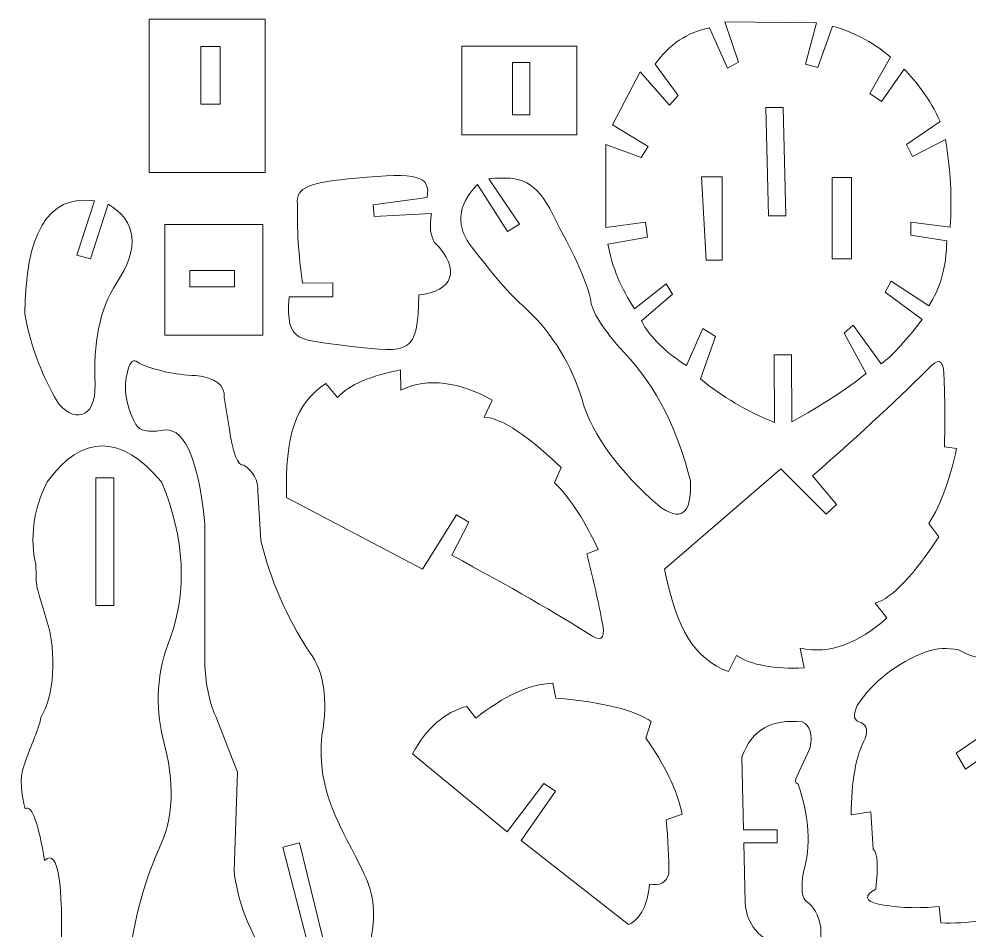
# Model space of a CAD drawing. Header units: centimetres. Extents: x -10.2 to 10.2, y -5.7 to 5.7.
# Drawn here: x -10.24 to -4.25, y -0.05 to 5.7 of the extents above; entities that cross this region are included whole.
import ezdxf

# ---------------------------------------------------------------- set-up
doc = ezdxf.new("R2010")
doc.units = ezdxf.units.CM
doc.header["$MEASUREMENT"] = 0
doc.layers.add('Layer 1', color=7, linetype='Continuous')

msp = doc.modelspace()

# ---------------------------------------------------------------- linework, layer by layer
at = {"layer": 'Layer 1', "color": 250, "lineweight": 5}
for points in [[(-9.4183, 4.72988), (-9.4183, 4.72988), (-8.6885, 4.72988), (-8.6885, 4.72988), (-8.6885, 4.72988), (-8.6885, 4.72988), (-8.6885, 5.69748), (-8.6885, 5.69748), (-8.6885, 5.69748), (-8.6885, 5.69748), (-9.4183, 5.69748), (-9.4183, 5.69748), (-9.4183, 5.69748), (-9.4183, 5.69748), (-9.4183, 4.72988), (-9.4183, 4.72988), (-9.4183, 4.72988), (-9.4183, 4.72988), (-9.4183, 4.72988), (-9.4183, 4.72988)], [(-9.0944, 5.16038), (-9.0944, 5.16038), (-8.9714, 5.16038), (-8.9714, 5.16038), (-8.9714, 5.16038), (-8.9714, 5.16038), (-8.9714, 5.52528), (-8.9714, 5.52528), (-8.9714, 5.52528), (-8.9714, 5.52528), (-9.0944, 5.52528), (-9.0944, 5.52528), (-9.0944, 5.52528), (-9.0944, 5.52528), (-9.0944, 5.16038), (-9.0944, 5.16038), (-9.0944, 5.16038), (-9.0944, 5.16038), (-9.0944, 5.16038), (-9.0944, 5.16038)], [(-7.45058, 4.96802), (-7.45058, 4.96802), (-6.72488, 4.96802), (-6.72488, 4.96802), (-6.72488, 4.96802), (-6.72488, 4.96802), (-6.72488, 5.52562), (-6.72488, 5.52562), (-6.72488, 5.52562), (-6.72488, 5.52562), (-7.45058, 5.52562), (-7.45058, 5.52562), (-7.45058, 5.52562), (-7.45058, 5.52562), (-7.45058, 4.96802), (-7.45058, 4.96802), (-7.45058, 4.96802), (-7.45058, 4.96802), (-7.45058, 4.96802), (-7.45058, 4.96802)], [(-7.1318, 5.09406), (-7.1318, 5.09406), (-7.02092, 5.09406), (-7.02092, 5.09406), (-7.02092, 5.09406), (-7.02092, 5.09406), (-7.02092, 5.42318), (-7.02092, 5.42318), (-7.02092, 5.42318), (-7.02092, 5.42318), (-7.1318, 5.42318), (-7.1318, 5.42318), (-7.1318, 5.42318), (-7.1318, 5.42318), (-7.1318, 5.09406), (-7.1318, 5.09406), (-7.1318, 5.09406), (-7.1318, 5.09406), (-7.1318, 5.09406), (-7.1318, 5.09406)]]:
    msp.add_open_spline(points, degree=3, knots=[0, 0, 0, 0, 0.2, 0.2, 0.2, 0.2, 0.4, 0.4, 0.4, 0.4, 0.6, 0.6, 0.6, 0.6, 0.8, 0.8, 0.8, 0.8, 1, 1, 1, 1], dxfattribs=at)
at = {"layer": 'Layer 1', "color": 22, "lineweight": 5}
for points, knots in [([(-5.79295, 5.68057), (-5.79295, 5.68057), (-5.21686, 5.67418), (-5.21686, 5.67418), (-5.21686, 5.67418), (-5.21686, 5.67418), (-5.28505, 5.41333), (-5.28505, 5.41333), (-5.28505, 5.41333), (-5.28505, 5.41333), (-5.20816, 5.39315), (-5.20816, 5.39315), (-5.20816, 5.39315), (-5.20816, 5.39315), (-5.115, 5.65347), (-5.115, 5.65347), (-5.115, 5.65347), (-4.96097, 5.60582), (-4.84133, 5.53939), (-4.75018, 5.45736), (-4.75018, 5.45736), (-4.75018, 5.45736), (-4.8812, 5.22761), (-4.8812, 5.22761), (-4.8812, 5.22761), (-4.8812, 5.22761), (-4.80723, 5.17834), (-4.80723, 5.17834), (-4.80723, 5.17834), (-4.80723, 5.17834), (-4.66461, 5.38269), (-4.66461, 5.38269), (-4.66461, 5.38269), (-4.58818, 5.30096), (-4.50164, 5.19634), (-4.4366, 5.05158), (-4.4366, 5.05158), (-4.4366, 5.05158), (-4.64877, 4.90779), (-4.64877, 4.90779), (-4.64877, 4.90779), (-4.64877, 4.90779), (-4.61195, 4.8325), (-4.61195, 4.8325), (-4.61195, 4.8325), (-4.61195, 4.8325), (-4.40401, 4.93808), (-4.40401, 4.93808), (-4.40401, 4.93808), (-4.37145, 4.75397), (-4.36175, 4.56984), (-4.37488, 4.38569), (-4.37488, 4.38569), (-4.37488, 4.38569), (-4.62263, 4.41789), (-4.62263, 4.41789), (-4.62263, 4.41789), (-4.62263, 4.41789), (-4.62141, 4.33614), (-4.62141, 4.33614), (-4.62141, 4.33614), (-4.62141, 4.33614), (-4.39537, 4.29966), (-4.39537, 4.29966), (-4.39537, 4.29966), (-4.39889, 4.13497), (-4.43672, 3.99893), (-4.50886, 3.89152), (-4.50886, 3.89152), (-4.50886, 3.89152), (-4.74505, 4.04614), (-4.74505, 4.04614), (-4.74505, 4.04614), (-4.74505, 4.04614), (-4.78392, 3.97805), (-4.78392, 3.97805), (-4.78392, 3.97805), (-4.78392, 3.97805), (-4.54956, 3.80563), (-4.54956, 3.80563), (-4.54956, 3.80563), (-4.64467, 3.68491), (-4.72427, 3.58864), (-4.8079, 3.52514), (-4.8079, 3.52514), (-4.8079, 3.52514), (-4.98418, 3.76863), (-4.98418, 3.76863), (-4.98418, 3.76863), (-4.98418, 3.76863), (-5.04185, 3.71988), (-5.04185, 3.71988), (-5.04185, 3.71988), (-5.04185, 3.71988), (-4.90272, 3.46474), (-4.90272, 3.46474), (-4.90272, 3.46474), (-5.03321, 3.36076), (-5.18942, 3.25964), (-5.37133, 3.16136), (-5.37133, 3.16136), (-5.37133, 3.16136), (-5.37307, 3.58274), (-5.37307, 3.58274), (-5.37307, 3.58274), (-5.37307, 3.58274), (-5.48279, 3.58175), (-5.48279, 3.58175), (-5.48279, 3.58175), (-5.48279, 3.58175), (-5.48098, 3.15666), (-5.48098, 3.15666), (-5.48098, 3.15666), (-5.65654, 3.22795), (-5.81209, 3.31929), (-5.94761, 3.43067), (-5.94761, 3.43067), (-5.94761, 3.43067), (-5.85137, 3.6982), (-5.85137, 3.6982), (-5.85137, 3.6982), (-5.85137, 3.6982), (-5.93101, 3.74808), (-5.93101, 3.74808), (-5.93101, 3.74808), (-5.93101, 3.74808), (-6.03551, 3.51508), (-6.03551, 3.51508), (-6.03551, 3.51508), (-6.16492, 3.5983), (-6.26411, 3.69084), (-6.31914, 3.79695), (-6.31914, 3.79695), (-6.31914, 3.79695), (-6.12216, 3.96472), (-6.12216, 3.96472), (-6.12216, 3.96472), (-6.12216, 3.96472), (-6.162, 4.02875), (-6.162, 4.02875), (-6.162, 4.02875), (-6.162, 4.02875), (-6.36181, 3.87216), (-6.36181, 3.87216), (-6.36181, 3.87216), (-6.44559, 3.99719), (-6.50344, 4.13259), (-6.53002, 4.2805), (-6.53002, 4.2805), (-6.53002, 4.2805), (-6.28148, 4.3243), (-6.28148, 4.3243), (-6.28148, 4.3243), (-6.28148, 4.3243), (-6.29306, 4.41732), (-6.29306, 4.41732), (-6.29306, 4.41732), (-6.29306, 4.41732), (-6.54282, 4.38357), (-6.54282, 4.38357), (-6.54282, 4.38357), (-6.54282, 4.38357), (-6.54326, 4.90821), (-6.54326, 4.90821), (-6.54326, 4.90821), (-6.54326, 4.90821), (-6.32089, 4.82483), (-6.32089, 4.82483), (-6.32089, 4.82483), (-6.32089, 4.82483), (-6.27652, 4.89464), (-6.27652, 4.89464), (-6.27652, 4.89464), (-6.27652, 4.89464), (-6.50151, 5.03006), (-6.50151, 5.03006), (-6.50151, 5.03006), (-6.50151, 5.03006), (-6.32595, 5.36514), (-6.32595, 5.36514), (-6.32595, 5.36514), (-6.32595, 5.36514), (-6.14265, 5.15507), (-6.14265, 5.15507), (-6.14265, 5.15507), (-6.14265, 5.15507), (-6.08729, 5.21578), (-6.08729, 5.21578), (-6.08729, 5.21578), (-6.08729, 5.21578), (-6.2323, 5.41362), (-6.2323, 5.41362), (-6.2323, 5.41362), (-6.1437, 5.53832), (-6.02936, 5.61432), (-5.88924, 5.64158), (-5.88924, 5.64158), (-5.88924, 5.64158), (-5.77688, 5.38847), (-5.77688, 5.38847), (-5.77688, 5.38847), (-5.77688, 5.38847), (-5.7065, 5.42522), (-5.7065, 5.42522), (-5.7065, 5.42522), (-5.7065, 5.42522), (-5.79295, 5.68057), (-5.79295, 5.68057)], [0, 0, 0, 0, 0.0192308, 0.0192308, 0.0192308, 0.0192308, 0.0384615, 0.0384615, 0.0384615, 0.0384615, 0.0576923, 0.0576923, 0.0576923, 0.0576923, 0.0769231, 0.0769231, 0.0769231, 0.0769231, 0.0961538, 0.0961538, 0.0961538, 0.0961538, 0.1153846, 0.1153846, 0.1153846, 0.1153846, 0.1346154, 0.1346154, 0.1346154, 0.1346154, 0.1538462, 0.1538462, 0.1538462, 0.1538462, 0.1730769, 0.1730769, 0.1730769, 0.1730769, 0.1923077, 0.1923077, 0.1923077, 0.1923077, 0.2115385, 0.2115385, 0.2115385, 0.2115385, 0.2307692, 0.2307692, 0.2307692, 0.2307692, 0.25, 0.25, 0.25, 0.25, 0.2692308, 0.2692308, 0.2692308, 0.2692308, 0.2884615, 0.2884615, 0.2884615, 0.2884615, 0.3076923, 0.3076923, 0.3076923, 0.3076923, 0.3269231, 0.3269231, 0.3269231, 0.3269231, 0.3461538, 0.3461538, 0.3461538, 0.3461538, 0.3653846, 0.3653846, 0.3653846, 0.3653846, 0.3846154, 0.3846154, 0.3846154, 0.3846154, 0.4038462, 0.4038462, 0.4038462, 0.4038462, 0.4230769, 0.4230769, 0.4230769, 0.4230769, 0.4423077, 0.4423077, 0.4423077, 0.4423077, 0.4615385, 0.4615385, 0.4615385, 0.4615385, 0.4807692, 0.4807692, 0.4807692, 0.4807692, 0.5, 0.5, 0.5, 0.5, 0.5192308, 0.5192308, 0.5192308, 0.5192308, 0.5384615, 0.5384615, 0.5384615, 0.5384615, 0.5576923, 0.5576923, 0.5576923, 0.5576923, 0.5769231, 0.5769231, 0.5769231, 0.5769231, 0.5961538, 0.5961538, 0.5961538, 0.5961538, 0.6153846, 0.6153846, 0.6153846, 0.6153846, 0.6346154, 0.6346154, 0.6346154, 0.6346154, 0.6538462, 0.6538462, 0.6538462, 0.6538462, 0.6730769, 0.6730769, 0.6730769, 0.6730769, 0.6923077, 0.6923077, 0.6923077, 0.6923077, 0.7115385, 0.7115385, 0.7115385, 0.7115385, 0.7307692, 0.7307692, 0.7307692, 0.7307692, 0.75, 0.75, 0.75, 0.75, 0.7692308, 0.7692308, 0.7692308, 0.7692308, 0.7884615, 0.7884615, 0.7884615, 0.7884615, 0.8076923, 0.8076923, 0.8076923, 0.8076923, 0.8269231, 0.8269231, 0.8269231, 0.8269231, 0.8461538, 0.8461538, 0.8461538, 0.8461538, 0.8653846, 0.8653846, 0.8653846, 0.8653846, 0.8846154, 0.8846154, 0.8846154, 0.8846154, 0.9038462, 0.9038462, 0.9038462, 0.9038462, 0.9230769, 0.9230769, 0.9230769, 0.9230769, 0.9423077, 0.9423077, 0.9423077, 0.9423077, 0.9615385, 0.9615385, 0.9615385, 0.9615385, 0.9807692, 0.9807692, 0.9807692, 0.9807692, 1, 1, 1, 1]), ([(-5.53592, 5.13976), (-5.53592, 5.13976), (-5.42655, 5.13976), (-5.42655, 5.13976), (-5.42655, 5.13976), (-5.42655, 5.13976), (-5.4094, 4.45871), (-5.4094, 4.45871), (-5.4094, 4.45871), (-5.4094, 4.45871), (-5.51876, 4.45871), (-5.51876, 4.45871), (-5.51876, 4.45871), (-5.51876, 4.45871), (-5.53592, 5.13976), (-5.53592, 5.13976)], [0, 0, 0, 0, 0.25, 0.25, 0.25, 0.25, 0.5, 0.5, 0.5, 0.5, 0.75, 0.75, 0.75, 0.75, 1, 1, 1, 1]), ([(-8.48456, 4.53175), (-8.5017, 4.63459), (-8.40017, 4.67369), (-8.11563, 4.69415), (-8.11563, 4.69415), (-7.72335, 4.7343), (-7.64702, 4.70928), (-7.66788, 4.57396), (-7.66788, 4.57396), (-7.66788, 4.57396), (-8.00876, 4.5274), (-8.00876, 4.5274), (-8.00876, 4.5274), (-8.00876, 4.5274), (-8.00195, 4.45301), (-8.00195, 4.45301), (-8.00195, 4.45301), (-8.00195, 4.45301), (-7.64179, 4.4716), (-7.64179, 4.4716), (-7.64179, 4.4716), (-7.65496, 4.39127), (-7.64812, 4.33099), (-7.62123, 4.29075), (-7.62123, 4.29075), (-7.44885, 4.11472), (-7.50823, 3.98021), (-7.72113, 3.96027), (-7.72113, 3.96027), (-7.72458, 3.584), (-7.78093, 3.59373), (-8.14747, 3.63498), (-8.14747, 3.63498), (-8.47337, 3.68595), (-8.56092, 3.64274), (-8.53818, 3.94738), (-8.53818, 3.94738), (-8.53818, 3.94738), (-8.26196, 3.9475), (-8.26196, 3.9475), (-8.26196, 3.9475), (-8.26196, 3.9475), (-8.26163, 4.03528), (-8.26163, 4.03528), (-8.26163, 4.03528), (-8.26163, 4.03528), (-8.45409, 4.03474), (-8.45409, 4.03474), (-8.45409, 4.03474), (-8.47725, 4.21081), (-8.49007, 4.37864), (-8.48456, 4.53175)], [0, 0, 0, 0, 0.0769231, 0.0769231, 0.0769231, 0.0769231, 0.1538462, 0.1538462, 0.1538462, 0.1538462, 0.2307692, 0.2307692, 0.2307692, 0.2307692, 0.3076923, 0.3076923, 0.3076923, 0.3076923, 0.3846154, 0.3846154, 0.3846154, 0.3846154, 0.4615385, 0.4615385, 0.4615385, 0.4615385, 0.5384615, 0.5384615, 0.5384615, 0.5384615, 0.6153846, 0.6153846, 0.6153846, 0.6153846, 0.6923077, 0.6923077, 0.6923077, 0.6923077, 0.7692308, 0.7692308, 0.7692308, 0.7692308, 0.8461538, 0.8461538, 0.8461538, 0.8461538, 0.9230769, 0.9230769, 0.9230769, 0.9230769, 1, 1, 1, 1]), ([(-7.35189, 4.65589), (-7.35189, 4.65589), (-7.16201, 4.35933), (-7.16201, 4.35933), (-7.16201, 4.35933), (-7.16201, 4.35933), (-7.08678, 4.40474), (-7.08678, 4.40474), (-7.08678, 4.40474), (-7.08678, 4.40474), (-7.28053, 4.69182), (-7.28053, 4.69182), (-7.28053, 4.69182), (-7.07249, 4.71066), (-6.98225, 4.67742), (-6.87712, 4.46563), (-6.87712, 4.46563), (-6.78665, 4.28691), (-6.68428, 4.11465), (-6.63969, 3.93587), (-6.63969, 3.93587), (-6.63585, 3.85618), (-6.5573, 3.73905), (-6.42762, 3.59628), (-6.42762, 3.59628), (-6.21866, 3.37597), (-6.08779, 3.10122), (-6.01032, 2.78921), (-6.01032, 2.78921), (-6.00156, 2.5752), (-6.06999, 2.52447), (-6.21561, 2.637), (-6.21561, 2.637), (-6.45232, 2.84718), (-6.62737, 3.06563), (-6.69247, 3.29873), (-6.69247, 3.29873), (-6.75714, 3.51513), (-6.87103, 3.70815), (-7.04432, 3.87296), (-7.04432, 3.87296), (-7.15136, 3.96275), (-7.25612, 4.09281), (-7.38029, 4.25132), (-7.38029, 4.25132), (-7.49092, 4.38761), (-7.48145, 4.52247), (-7.35189, 4.65589)], [0, 0, 0, 0, 0.0833333, 0.0833333, 0.0833333, 0.0833333, 0.1666667, 0.1666667, 0.1666667, 0.1666667, 0.25, 0.25, 0.25, 0.25, 0.3333333, 0.3333333, 0.3333333, 0.3333333, 0.4166667, 0.4166667, 0.4166667, 0.4166667, 0.5, 0.5, 0.5, 0.5, 0.5833333, 0.5833333, 0.5833333, 0.5833333, 0.6666667, 0.6666667, 0.6666667, 0.6666667, 0.75, 0.75, 0.75, 0.75, 0.8333333, 0.8333333, 0.8333333, 0.8333333, 0.9166667, 0.9166667, 0.9166667, 0.9166667, 1, 1, 1, 1]), ([(-5.94122, 4.70363), (-5.94122, 4.70363), (-5.81041, 4.70363), (-5.81041, 4.70363), (-5.81041, 4.70363), (-5.81041, 4.70363), (-5.81041, 4.17941), (-5.81041, 4.17941), (-5.81041, 4.17941), (-5.81041, 4.17941), (-5.9112, 4.17941), (-5.9112, 4.17941), (-5.9112, 4.17941), (-5.9112, 4.17941), (-5.94122, 4.70363), (-5.94122, 4.70363)], [0, 0, 0, 0, 0.25, 0.25, 0.25, 0.25, 0.5, 0.5, 0.5, 0.5, 0.75, 0.75, 0.75, 0.75, 1, 1, 1, 1]), ([(-5.11775, 4.69933), (-5.11775, 4.69933), (-4.99552, 4.69933), (-4.99552, 4.69933), (-4.99552, 4.69933), (-4.99552, 4.69933), (-4.99552, 4.188), (-4.99552, 4.188), (-4.99552, 4.188), (-4.99552, 4.188), (-5.11775, 4.188), (-5.11775, 4.188), (-5.11775, 4.188), (-5.11775, 4.188), (-5.11775, 4.69933), (-5.11775, 4.69933)], [0, 0, 0, 0, 0.25, 0.25, 0.25, 0.25, 0.5, 0.5, 0.5, 0.5, 0.75, 0.75, 0.75, 0.75, 1, 1, 1, 1]), ([(-10.00186, 3.29193), (-9.9079, 3.15514), (-9.75264, 3.16731), (-9.76015, 3.3972), (-9.76015, 3.3972), (-9.7714, 3.64953), (-9.73387, 3.86695), (-9.62503, 4.03336), (-9.62503, 4.03336), (-9.47413, 4.26159), (-9.50148, 4.42402), (-9.67652, 4.53196), (-9.67652, 4.53196), (-9.67652, 4.53196), (-9.78872, 4.18756), (-9.78872, 4.18756), (-9.78872, 4.18756), (-9.78872, 4.18756), (-9.87506, 4.20954), (-9.87506, 4.20954), (-9.87506, 4.20954), (-9.87506, 4.20954), (-9.76383, 4.55344), (-9.76383, 4.55344), (-9.76383, 4.55344), (-10.06308, 4.59298), (-10.19971, 4.33802), (-10.20158, 3.83904), (-10.20158, 3.83904), (-10.16534, 3.60963), (-10.07584, 3.43131), (-10.00186, 3.29193)], [0, 0, 0, 0, 0.125, 0.125, 0.125, 0.125, 0.25, 0.25, 0.25, 0.25, 0.375, 0.375, 0.375, 0.375, 0.5, 0.5, 0.5, 0.5, 0.625, 0.625, 0.625, 0.625, 0.75, 0.75, 0.75, 0.75, 0.875, 0.875, 0.875, 0.875, 1, 1, 1, 1]), ([(-9.3209, 4.40285), (-9.3209, 4.40285), (-8.7033, 4.40285), (-8.7033, 4.40285), (-8.7033, 4.40285), (-8.7033, 4.40285), (-8.7033, 3.70675), (-8.7033, 3.70675), (-8.7033, 3.70675), (-8.7033, 3.70675), (-9.3209, 3.70675), (-9.3209, 3.70675), (-9.3209, 3.70675), (-9.3209, 3.70675), (-9.3209, 4.40285), (-9.3209, 4.40285)], [0, 0, 0, 0, 0.25, 0.25, 0.25, 0.25, 0.5, 0.5, 0.5, 0.5, 0.75, 0.75, 0.75, 0.75, 1, 1, 1, 1]), ([(-9.16221, 4.11281), (-9.16221, 4.11281), (-8.88129, 4.11281), (-8.88129, 4.11281), (-8.88129, 4.11281), (-8.88129, 4.11281), (-8.88129, 4.01183), (-8.88129, 4.01183), (-8.88129, 4.01183), (-8.88129, 4.01183), (-9.16221, 4.01183), (-9.16221, 4.01183), (-9.16221, 4.01183), (-9.16221, 4.01183), (-9.16221, 4.11281), (-9.16221, 4.11281)], [0, 0, 0, 0, 0.25, 0.25, 0.25, 0.25, 0.5, 0.5, 0.5, 0.5, 0.75, 0.75, 0.75, 0.75, 1, 1, 1, 1]), ([(-8.61676, -0.32217), (-8.39959, -0.55421), (-8.1145, -0.50193), (-8.02526, -0.10733), (-8.02526, -0.10733), (-7.99105, 0.04199), (-7.99864, 0.18433), (-8.06733, 0.31648), (-8.06733, 0.31648), (-8.20387, 0.60865), (-8.36837, 0.81721), (-8.33094, 1.18657), (-8.33094, 1.18657), (-8.2915, 1.41552), (-8.31781, 1.59005), (-8.40987, 1.71016), (-8.40987, 1.71016), (-8.55319, 1.93284), (-8.65763, 2.1659), (-8.71514, 2.41154), (-8.71514, 2.41154), (-8.71514, 2.41154), (-8.73508, 2.72234), (-8.73508, 2.72234), (-8.73508, 2.72234), (-8.73296, 2.79206), (-8.7623, 2.84744), (-8.82307, 2.88852), (-8.82307, 2.88852), (-8.86254, 2.88117), (-8.89345, 2.95977), (-8.91577, 3.12432), (-8.91577, 3.12432), (-8.91577, 3.12432), (-8.94587, 3.31343), (-8.94587, 3.31343), (-8.94587, 3.31343), (-8.9426, 3.39388), (-9.00223, 3.43993), (-9.12476, 3.45162), (-9.12476, 3.45162), (-9.26325, 3.45666), (-9.38199, 3.48748), (-9.48048, 3.52695), (-9.48048, 3.52695), (-9.50818, 3.55718), (-9.53017, 3.55019), (-9.54646, 3.50597), (-9.54646, 3.50597), (-9.58626, 3.39394), (-9.57173, 3.27332), (-9.50291, 3.14415), (-9.50291, 3.14415), (-9.4801, 3.10381), (-9.42335, 3.09409), (-9.3434, 3.10532), (-9.3434, 3.10532), (-9.20744, 3.14006), (-9.11295, 2.95934), (-9.06851, 2.5186), (-9.06851, 2.5186), (-9.06851, 2.5186), (-9.06808, 1.6206), (-9.06808, 1.6206), (-9.06808, 1.6206), (-9.06125, 1.49921), (-9.04046, 1.39179), (-8.99929, 1.30479), (-8.99929, 1.30479), (-8.99929, 1.30479), (-8.86364, 0.95458), (-8.86364, 0.95458), (-8.86364, 0.95458), (-8.86364, 0.95458), (-8.88406, 0.32979), (-8.88406, 0.32979), (-8.88406, 0.32979), (-8.86181, 0.11855), (-8.76485, -0.09949), (-8.61676, -0.32217)], [0, 0, 0, 0, 0.05, 0.05, 0.05, 0.05, 0.1, 0.1, 0.1, 0.1, 0.15, 0.15, 0.15, 0.15, 0.2, 0.2, 0.2, 0.2, 0.25, 0.25, 0.25, 0.25, 0.3, 0.3, 0.3, 0.3, 0.35, 0.35, 0.35, 0.35, 0.4, 0.4, 0.4, 0.4, 0.45, 0.45, 0.45, 0.45, 0.5, 0.5, 0.5, 0.5, 0.55, 0.55, 0.55, 0.55, 0.6, 0.6, 0.6, 0.6, 0.65, 0.65, 0.65, 0.65, 0.7, 0.7, 0.7, 0.7, 0.75, 0.75, 0.75, 0.75, 0.8, 0.8, 0.8, 0.8, 0.85, 0.85, 0.85, 0.85, 0.9, 0.9, 0.9, 0.9, 0.95, 0.95, 0.95, 0.95, 1, 1, 1, 1]), ([(-5.77087, 1.58719), (-5.77087, 1.58719), (-5.71925, 1.68933), (-5.71925, 1.68933), (-5.71925, 1.68933), (-5.62668, 1.62736), (-5.48183, 1.60316), (-5.29369, 1.61028), (-5.29369, 1.61028), (-5.29369, 1.61028), (-5.31872, 1.73438), (-5.31872, 1.73438), (-5.31872, 1.73438), (-5.12827, 1.69372), (-4.9473, 1.76961), (-4.7728, 1.92524), (-4.7728, 1.92524), (-4.7728, 1.92524), (-4.84598, 2.01913), (-4.84598, 2.01913), (-4.84598, 2.01913), (-4.73735, 2.04911), (-4.60104, 2.20071), (-4.44577, 2.43553), (-4.44577, 2.43553), (-4.44577, 2.43553), (-4.50846, 2.52092), (-4.50846, 2.52092), (-4.50846, 2.52092), (-4.42662, 2.64693), (-4.37368, 2.81076), (-4.33386, 2.99178), (-4.33386, 2.99178), (-4.33386, 2.99178), (-4.4103, 3.00214), (-4.4103, 3.00214), (-4.4103, 3.00214), (-4.40623, 3.14701), (-4.40665, 3.28821), (-4.41242, 3.42499), (-4.41242, 3.42499), (-4.41129, 3.53784), (-4.438, 3.56786), (-4.49251, 3.51502), (-4.49251, 3.51502), (-4.67675, 3.32859), (-4.93013, 3.09402), (-5.24074, 2.81964), (-5.24074, 2.81964), (-5.24074, 2.81964), (-5.08959, 2.64087), (-5.08959, 2.64087), (-5.08959, 2.64087), (-5.08959, 2.64087), (-5.15579, 2.57952), (-5.15579, 2.57952), (-5.15579, 2.57952), (-5.15579, 2.57952), (-5.44057, 2.86397), (-5.44057, 2.86397), (-5.44057, 2.86397), (-5.44057, 2.86397), (-6.17274, 2.23161), (-6.17274, 2.23161), (-6.17274, 2.23161), (-6.09596, 1.85053), (-5.98716, 1.66997), (-5.77087, 1.58719)], [0, 0, 0, 0, 0.0588235, 0.0588235, 0.0588235, 0.0588235, 0.1176471, 0.1176471, 0.1176471, 0.1176471, 0.1764706, 0.1764706, 0.1764706, 0.1764706, 0.2352941, 0.2352941, 0.2352941, 0.2352941, 0.2941176, 0.2941176, 0.2941176, 0.2941176, 0.3529412, 0.3529412, 0.3529412, 0.3529412, 0.4117647, 0.4117647, 0.4117647, 0.4117647, 0.4705882, 0.4705882, 0.4705882, 0.4705882, 0.5294118, 0.5294118, 0.5294118, 0.5294118, 0.5882353, 0.5882353, 0.5882353, 0.5882353, 0.6470588, 0.6470588, 0.6470588, 0.6470588, 0.7058824, 0.7058824, 0.7058824, 0.7058824, 0.7647059, 0.7647059, 0.7647059, 0.7647059, 0.8235294, 0.8235294, 0.8235294, 0.8235294, 0.8823529, 0.8823529, 0.8823529, 0.8823529, 0.9411765, 0.9411765, 0.9411765, 0.9411765, 1, 1, 1, 1]), ([(-8.30704, 3.40248), (-8.30704, 3.40248), (-8.23377, 3.31457), (-8.23377, 3.31457), (-8.23377, 3.31457), (-8.15751, 3.39578), (-8.02182, 3.45194), (-7.8369, 3.48732), (-7.8369, 3.48732), (-7.8369, 3.48732), (-7.83337, 3.36078), (-7.83337, 3.36078), (-7.83337, 3.36078), (-7.65695, 3.44323), (-7.46354, 3.41), (-7.25851, 3.29761), (-7.25851, 3.29761), (-7.25851, 3.29761), (-7.30869, 3.18967), (-7.30869, 3.18967), (-7.30869, 3.18967), (-7.1961, 3.18489), (-7.02918, 3.06784), (-6.82507, 2.87397), (-6.82507, 2.87397), (-6.82507, 2.87397), (-6.86694, 2.77666), (-6.86694, 2.77666), (-6.86694, 2.77666), (-6.75885, 2.67229), (-6.67042, 2.52457), (-6.5909, 2.35715), (-6.5909, 2.35715), (-6.5909, 2.35715), (-6.66305, 2.32986), (-6.66305, 2.32986), (-6.66305, 2.32986), (-6.6265, 2.18962), (-6.59514, 2.05194), (-6.56999, 1.91737), (-6.56999, 1.91737), (-6.54351, 1.80766), (-6.56278, 1.77241), (-6.62778, 1.81163), (-6.62778, 1.81163), (-6.84924, 1.95184), (-7.14889, 2.1234), (-7.51326, 2.32087), (-7.51326, 2.32087), (-7.51326, 2.32087), (-7.4062, 2.52906), (-7.4062, 2.52906), (-7.4062, 2.52906), (-7.4062, 2.52906), (-7.4845, 2.57395), (-7.4845, 2.57395), (-7.4845, 2.57395), (-7.4845, 2.57395), (-7.698, 2.23273), (-7.698, 2.23273), (-7.698, 2.23273), (-7.698, 2.23273), (-8.55365, 2.68418), (-8.55365, 2.68418), (-8.55365, 2.68418), (-8.56456, 3.07276), (-8.49917, 3.27317), (-8.30704, 3.40248)], [0, 0, 0, 0, 0.0588235, 0.0588235, 0.0588235, 0.0588235, 0.1176471, 0.1176471, 0.1176471, 0.1176471, 0.1764706, 0.1764706, 0.1764706, 0.1764706, 0.2352941, 0.2352941, 0.2352941, 0.2352941, 0.2941176, 0.2941176, 0.2941176, 0.2941176, 0.3529412, 0.3529412, 0.3529412, 0.3529412, 0.4117647, 0.4117647, 0.4117647, 0.4117647, 0.4705882, 0.4705882, 0.4705882, 0.4705882, 0.5294118, 0.5294118, 0.5294118, 0.5294118, 0.5882353, 0.5882353, 0.5882353, 0.5882353, 0.6470588, 0.6470588, 0.6470588, 0.6470588, 0.7058824, 0.7058824, 0.7058824, 0.7058824, 0.7647059, 0.7647059, 0.7647059, 0.7647059, 0.8235294, 0.8235294, 0.8235294, 0.8235294, 0.8823529, 0.8823529, 0.8823529, 0.8823529, 0.9411765, 0.9411765, 0.9411765, 0.9411765, 1, 1, 1, 1]), ([(-10.06279, 2.78217), (-9.83935, 3.08462), (-9.59878, 3.08463), (-9.34108, 2.78217), (-9.34108, 2.78217), (-9.19272, 2.4208), (-9.18167, 2.09688), (-9.28437, 1.80397), (-9.28437, 1.80397), (-9.37429, 1.58104), (-9.38073, 1.37057), (-9.33361, 1.17041), (-9.33361, 1.17041), (-9.25323, 0.88511), (-9.26646, 0.65596), (-9.35725, 0.47334), (-9.35725, 0.47334), (-9.60473, -0.09025), (-9.60539, -0.69809), (-9.39773, -0.721), (-9.39773, -0.721), (-9.21817, -0.72516), (-9.20034, -0.77641), (-9.178, -0.99832), (-9.178, -0.99832), (-9.16289, -1.22692), (-9.2877, -1.33753), (-9.33689, -1.24748), (-9.33689, -1.24748), (-9.34596, -1.19015), (-9.36075, -1.16432), (-9.38122, -1.17006), (-9.38122, -1.17006), (-9.38122, -1.17006), (-9.47668, -1.17104), (-9.47668, -1.17104), (-9.47668, -1.17104), (-9.61806, -1.10729), (-9.75943, -1.02064), (-9.90078, -0.91108), (-9.90078, -0.91108), (-9.88931, -0.67125), (-9.90894, -0.5145), (-9.96607, -0.45804), (-9.96607, -0.45804), (-10.03787, -0.40333), (-10.04927, -0.31835), (-9.97238, -0.18918), (-9.97238, -0.18918), (-9.9626, 0.24177), (-9.99006, 0.47752), (-10.0775, 0.39852), (-10.0775, 0.39852), (-10.11574, 0.61684), (-10.15578, 0.75636), (-10.19972, 0.72249), (-10.19972, 0.72249), (-10.22305, 0.81315), (-10.23903, 0.90948), (-10.20742, 0.99926), (-10.20742, 0.99926), (-10.16053, 1.13244), (-10.11271, 1.22999), (-10.10023, 1.30273), (-10.10023, 1.30273), (-10.02072, 1.42859), (-9.99739, 1.69852), (-10.06492, 1.91316), (-10.06492, 1.91316), (-10.15547, 2.20097), (-10.12327, 2.12408), (-10.13397, 2.26138), (-10.13397, 2.26138), (-10.16911, 2.42428), (-10.15322, 2.59647), (-10.06279, 2.78217)], [0, 0, 0, 0, 0.0526316, 0.0526316, 0.0526316, 0.0526316, 0.1052632, 0.1052632, 0.1052632, 0.1052632, 0.1578947, 0.1578947, 0.1578947, 0.1578947, 0.2105263, 0.2105263, 0.2105263, 0.2105263, 0.2631579, 0.2631579, 0.2631579, 0.2631579, 0.3157895, 0.3157895, 0.3157895, 0.3157895, 0.3684211, 0.3684211, 0.3684211, 0.3684211, 0.4210526, 0.4210526, 0.4210526, 0.4210526, 0.4736842, 0.4736842, 0.4736842, 0.4736842, 0.5263158, 0.5263158, 0.5263158, 0.5263158, 0.5789474, 0.5789474, 0.5789474, 0.5789474, 0.6315789, 0.6315789, 0.6315789, 0.6315789, 0.6842105, 0.6842105, 0.6842105, 0.6842105, 0.7368421, 0.7368421, 0.7368421, 0.7368421, 0.7894737, 0.7894737, 0.7894737, 0.7894737, 0.8421053, 0.8421053, 0.8421053, 0.8421053, 0.8947368, 0.8947368, 0.8947368, 0.8947368, 0.9473684, 0.9473684, 0.9473684, 0.9473684, 1, 1, 1, 1]), ([(-9.75623, 2.8087), (-9.75623, 2.8087), (-9.64257, 2.8087), (-9.64257, 2.8087), (-9.64257, 2.8087), (-9.64257, 2.8087), (-9.64257, 2.00304), (-9.64257, 2.00304), (-9.64257, 2.00304), (-9.64257, 2.00304), (-9.75623, 2.00304), (-9.75623, 2.00304), (-9.75623, 2.00304), (-9.75623, 2.00304), (-9.75623, 2.8087), (-9.75623, 2.8087)], [0, 0, 0, 0, 0.25, 0.25, 0.25, 0.25, 0.5, 0.5, 0.5, 0.5, 0.75, 0.75, 0.75, 0.75, 1, 1, 1, 1]), ([(-4.43357, 0.00438), (-4.26956, -0.00075), (-4.08985, 0.02291), (-3.89445, 0.0754), (-3.89445, 0.0754), (-3.8858, -0.01749), (-3.85541, -0.03886), (-3.81014, -0.01126), (-3.81014, -0.01126), (-3.81014, -0.01126), (-3.29908, 0.17897), (-3.29908, 0.17897), (-3.29908, 0.17897), (-3.25316, 0.21311), (-3.25167, 0.24726), (-3.2946, 0.28142), (-3.2946, 0.28142), (-3.46032, 0.42087), (-3.60903, 0.58585), (-3.73291, 0.78819), (-3.73291, 0.78819), (-3.76325, 0.84026), (-3.86354, 1.1049), (-3.90496, 1.23168), (-3.90496, 1.23168), (-3.90496, 1.23168), (-4.27727, 0.97275), (-4.27727, 0.97275), (-4.27727, 0.97275), (-4.27727, 0.97275), (-4.33633, 1.07372), (-4.33633, 1.07372), (-4.33633, 1.07372), (-4.33633, 1.07372), (-3.93753, 1.34596), (-3.93753, 1.34596), (-3.93753, 1.34596), (-3.97283, 1.46636), (-4.0166, 1.57398), (-4.07278, 1.66297), (-4.07278, 1.66297), (-4.15102, 1.65957), (-4.23302, 1.675), (-4.32168, 1.724), (-4.32168, 1.724), (-4.39101, 1.73875), (-4.45773, 1.73517), (-4.5218, 1.71328), (-4.5218, 1.71328), (-4.7148, 1.6394), (-4.86074, 1.52624), (-4.9596, 1.37379), (-4.9596, 1.37379), (-4.99026, 1.30948), (-4.98171, 1.27397), (-4.93393, 1.2673), (-4.93393, 1.2673), (-4.89632, 1.24508), (-4.89465, 1.20844), (-4.90933, 1.16528), (-4.90933, 1.16528), (-4.97042, 1.05993), (-4.99466, 0.89083), (-4.99823, 0.68597), (-4.99823, 0.68597), (-4.99823, 0.68597), (-4.87459, 0.705), (-4.87459, 0.705), (-4.87459, 0.705), (-4.87459, 0.705), (-4.85991, 0.46984), (-4.85991, 0.46984), (-4.85991, 0.46984), (-4.82923, 0.44434), (-4.82649, 0.35352), (-4.84285, 0.21803), (-4.84285, 0.21803), (-4.91816, 0.17567), (-4.91243, 0.14379), (-4.82564, 0.12239), (-4.82564, 0.12239), (-4.70096, 0.09932), (-4.57366, 0.09458), (-4.44372, 0.10821), (-4.44372, 0.10821), (-4.44372, 0.10821), (-4.43357, 0.00438), (-4.43357, 0.00438)], [0, 0, 0, 0, 0.0454545, 0.0454545, 0.0454545, 0.0454545, 0.0909091, 0.0909091, 0.0909091, 0.0909091, 0.1363636, 0.1363636, 0.1363636, 0.1363636, 0.1818182, 0.1818182, 0.1818182, 0.1818182, 0.2272727, 0.2272727, 0.2272727, 0.2272727, 0.2727273, 0.2727273, 0.2727273, 0.2727273, 0.3181818, 0.3181818, 0.3181818, 0.3181818, 0.3636364, 0.3636364, 0.3636364, 0.3636364, 0.4090909, 0.4090909, 0.4090909, 0.4090909, 0.4545455, 0.4545455, 0.4545455, 0.4545455, 0.5, 0.5, 0.5, 0.5, 0.5454545, 0.5454545, 0.5454545, 0.5454545, 0.5909091, 0.5909091, 0.5909091, 0.5909091, 0.6363636, 0.6363636, 0.6363636, 0.6363636, 0.6818182, 0.6818182, 0.6818182, 0.6818182, 0.7272727, 0.7272727, 0.7272727, 0.7272727, 0.7727273, 0.7727273, 0.7727273, 0.7727273, 0.8181818, 0.8181818, 0.8181818, 0.8181818, 0.8636364, 0.8636364, 0.8636364, 0.8636364, 0.9090909, 0.9090909, 0.9090909, 0.9090909, 0.9545455, 0.9545455, 0.9545455, 0.9545455, 1, 1, 1, 1]), ([(-6.26697, 0.24941), (-6.27991, 0.11547), (-6.3243, 0.03025), (-6.40016, -0.00625), (-6.40016, -0.00625), (-6.40016, -0.00625), (-7.07674, 0.52384), (-7.07674, 0.52384), (-7.07674, 0.52384), (-7.07674, 0.52384), (-6.8603, 0.83477), (-6.8603, 0.83477), (-6.8603, 0.83477), (-6.8603, 0.83477), (-6.93281, 0.88235), (-6.93281, 0.88235), (-6.93281, 0.88235), (-6.93281, 0.88235), (-7.16446, 0.57855), (-7.16446, 0.57855), (-7.16446, 0.57855), (-7.16446, 0.57855), (-7.75976, 1.06996), (-7.75976, 1.06996), (-7.75976, 1.06996), (-7.67192, 1.23241), (-7.55836, 1.33182), (-7.41907, 1.36823), (-7.41907, 1.36823), (-7.41907, 1.36823), (-7.36268, 1.29392), (-7.36268, 1.29392), (-7.36268, 1.29392), (-7.18953, 1.43023), (-7.02623, 1.50994), (-6.876, 1.51451), (-6.876, 1.51451), (-6.876, 1.51451), (-6.85696, 1.42032), (-6.85696, 1.42032), (-6.85696, 1.42032), (-6.55355, 1.39481), (-6.35963, 1.34423), (-6.25641, 1.27291), (-6.25641, 1.27291), (-6.25641, 1.27291), (-6.29056, 1.1688), (-6.29056, 1.1688), (-6.29056, 1.1688), (-6.17682, 1.00668), (-6.09562, 0.84689), (-6.06196, 0.69053), (-6.06196, 0.69053), (-6.06196, 0.69053), (-6.16275, 0.65399), (-6.16275, 0.65399), (-6.16275, 0.65399), (-6.15151, 0.52601), (-6.14602, 0.41237), (-6.14624, 0.31309), (-6.14624, 0.31309), (-6.1636, 0.25748), (-6.20383, 0.23624), (-6.26697, 0.24941)], [0, 0, 0, 0, 0.0625, 0.0625, 0.0625, 0.0625, 0.125, 0.125, 0.125, 0.125, 0.1875, 0.1875, 0.1875, 0.1875, 0.25, 0.25, 0.25, 0.25, 0.3125, 0.3125, 0.3125, 0.3125, 0.375, 0.375, 0.375, 0.375, 0.4375, 0.4375, 0.4375, 0.4375, 0.5, 0.5, 0.5, 0.5, 0.5625, 0.5625, 0.5625, 0.5625, 0.625, 0.625, 0.625, 0.625, 0.6875, 0.6875, 0.6875, 0.6875, 0.75, 0.75, 0.75, 0.75, 0.8125, 0.8125, 0.8125, 0.8125, 0.875, 0.875, 0.875, 0.875, 0.9375, 0.9375, 0.9375, 0.9375, 1, 1, 1, 1]), ([(-5.68533, 1.04865), (-5.62475, 1.22388), (-5.49411, 1.29167), (-5.30543, 1.27045), (-5.30543, 1.27045), (-5.2556, 1.2489), (-5.23977, 1.19331), (-5.25791, 1.10366), (-5.25791, 1.10366), (-5.25791, 1.10366), (-5.33889, 0.93088), (-5.33889, 0.93088), (-5.33889, 0.93088), (-5.35352, 0.90428), (-5.35116, 0.88686), (-5.33181, 0.87859), (-5.33181, 0.87859), (-5.26036, 0.67083), (-5.24904, 0.48662), (-5.29783, 0.32596), (-5.29783, 0.32596), (-5.31623, 0.21372), (-5.3067, 0.15744), (-5.27804, 0.13946), (-5.27804, 0.13946), (-5.23381, 0.10954), (-5.20233, 0.05834), (-5.18945, -0.02398), (-5.18945, -0.02398), (-5.18945, -0.02398), (-5.18897, -0.09623), (-5.18897, -0.09623), (-5.18897, -0.09623), (-5.2055, -0.13375), (-5.23769, -0.15556), (-5.28555, -0.16167), (-5.28555, -0.16167), (-5.28555, -0.16167), (-5.3579, -0.16131), (-5.3579, -0.16131), (-5.3579, -0.16131), (-5.55201, -0.12594), (-5.65463, -0.02772), (-5.66572, 0.13332), (-5.66572, 0.13332), (-5.66572, 0.13332), (-5.67417, 0.50845), (-5.67417, 0.50845), (-5.67417, 0.50845), (-5.67417, 0.50845), (-5.46287, 0.50917), (-5.46287, 0.50917), (-5.46287, 0.50917), (-5.46287, 0.50917), (-5.46335, 0.591), (-5.46335, 0.591), (-5.46335, 0.591), (-5.46335, 0.591), (-5.67602, 0.59098), (-5.67602, 0.59098), (-5.67602, 0.59098), (-5.67602, 0.59098), (-5.68533, 1.04865), (-5.68533, 1.04865)], [0, 0, 0, 0, 0.0625, 0.0625, 0.0625, 0.0625, 0.125, 0.125, 0.125, 0.125, 0.1875, 0.1875, 0.1875, 0.1875, 0.25, 0.25, 0.25, 0.25, 0.3125, 0.3125, 0.3125, 0.3125, 0.375, 0.375, 0.375, 0.375, 0.4375, 0.4375, 0.4375, 0.4375, 0.5, 0.5, 0.5, 0.5, 0.5625, 0.5625, 0.5625, 0.5625, 0.625, 0.625, 0.625, 0.625, 0.6875, 0.6875, 0.6875, 0.6875, 0.75, 0.75, 0.75, 0.75, 0.8125, 0.8125, 0.8125, 0.8125, 0.875, 0.875, 0.875, 0.875, 0.9375, 0.9375, 0.9375, 0.9375, 1, 1, 1, 1]), ([(-8.57677, 0.48193), (-8.57677, 0.48193), (-8.47169, 0.50987), (-8.47169, 0.50987), (-8.47169, 0.50987), (-8.47169, 0.50987), (-8.27869, -0.28075), (-8.27869, -0.28075), (-8.27869, -0.28075), (-8.27869, -0.28075), (-8.3709, -0.31512), (-8.3709, -0.31512), (-8.3709, -0.31512), (-8.3709, -0.31512), (-8.57677, 0.48193), (-8.57677, 0.48193)], [0, 0, 0, 0, 0.25, 0.25, 0.25, 0.25, 0.5, 0.5, 0.5, 0.5, 0.75, 0.75, 0.75, 0.75, 1, 1, 1, 1])]:
    msp.add_open_spline(points, degree=3, knots=knots, dxfattribs=at)

doc.saveas('drawing.dxf')
